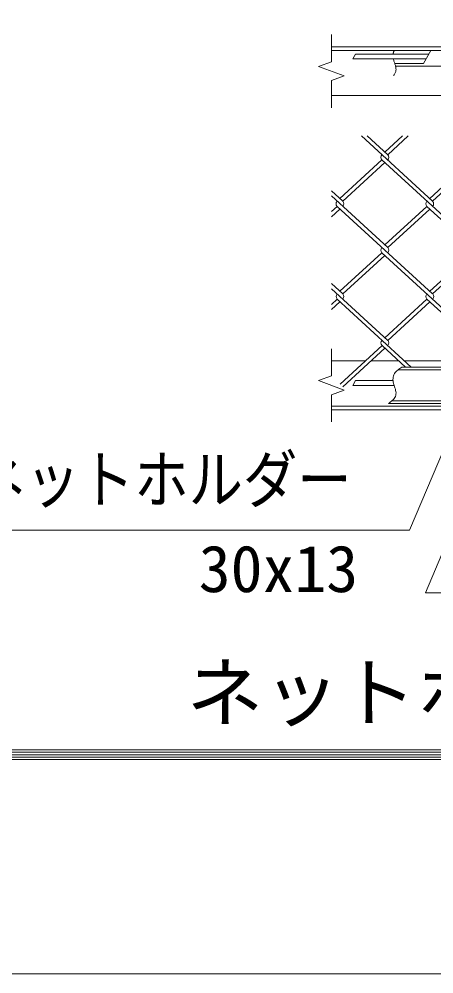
# Model space of a CAD drawing. Units: millimetres at full size; details may follow other scales. Extents: x -16800 to 16800, y -11880 to 11880.
# Drawn here: x -7879 to -6176, y -11880 to -7959 of the extents above; entities that cross this region are included whole.
import ezdxf
from ezdxf.enums import TextEntityAlignment as Align

# ---------------------------------------------------------------- set-up
doc = ezdxf.new("R2010")
doc.units = ezdxf.units.MM
doc.header["$LTSCALE"] = 40
doc.linetypes.add('DASHED', pattern=[7.5, 6, -1.5])
for name, color, linetype, lineweight in [('0-0_D-STR1', 1, 'Continuous', 18), ('0-2_D-STR3', 3, 'Continuous', 13), ('0-6_D-STR-DIM', 7, 'Continuous', 13), ('0-9_D-STR-TXT', 7, 'Continuous', 13), ('0-A_D-STR2', 7, 'Continuous', 13), ('0-B_D-TTL-TXT', 7, 'Continuous', 13), ('0-C_D-TTL', 7, 'Continuous', 18)]:
    doc.layers.add(name, color=color, linetype=linetype, lineweight=lineweight)
doc.styles.add('ＭＳ ゴシック', font='')
doc.styles.get('ＭＳ ゴシック').set_extended_font_data('MS Gothic')

msp = doc.modelspace()

# ---------------------------------------------------------------- linework, layer by layer
at = {"layer": '0-0_D-STR1'}
for p, q in [((-4429.78, -8073), (-6596.45, -8073)), ((-4429.78, -8088), (-6596.45, -8088)), ((-6596.45, -8273), (-4429.78, -8273)), ((-6457.88, -9363.11), (-6596.45, -9363.11)), ((-6319.77, -9363.11), (-6434.26, -9363.11)), ((-6089.24, -9363.11), (-6296.09, -9363.11)), ((-6596.45, -9548.11), (-4429.78, -9548.11)), ((-6596.45, -9563.11), (-4429.78, -9563.11))]:
    msp.add_line(p, q, dxfattribs=at)
at = {"layer": '0-2_D-STR3'}
for p, q in [((-6196.72, -8102.52), (-6497.75, -8102.52)), ((-6208.27, -8122.52), (-6509.3, -8122.52)), ((-6333.07, -8153), (-5329.73, -8153)), ((-6307.17, -9388.11), (-5303.83, -9388.11)), ((-6343.86, -9443.11), (-6497.75, -9443.11)), ((-6339.17, -9463.11), (-6509.3, -9463.11)), ((-6362.49, -9538.11), (-5359.15, -9538.11))]:
    msp.add_line(p, q, dxfattribs=at)
at = {"layer": '0-2_D-STR3', "linetype": 'DASHED'}
for p, q in [((-6323.4, -9399.61), (-5320.06, -9399.61)), ((-6347.82, -9526.61), (-5344.48, -9526.61))]:
    msp.add_line(p, q, dxfattribs=at)
at = {"layer": '0-2_D-STR3'}
msp.add_lwpolyline([(-6336.37, -8141.5), (-6219.22, -8141.5), (-6188.34, -8088)], dxfattribs=at)
at = {"layer": '0-6_D-STR-DIM'}
for p, q in [((-6596.45, -8134.52), (-6596.45, -8023)), ((-6497.75, -8102.52), (-6509.3, -8122.52)), ((-6596.45, -8134.52), (-6649.31, -8153.76)), ((-6649.31, -8153.76), (-6543.59, -8192.24)), ((-6543.59, -8192.24), (-6596.45, -8211.48)), ((-6596.45, -8323), (-6596.45, -8211.48)), ((-6596.45, -9424.63), (-6596.45, -9313.11)), ((-6596.45, -9424.63), (-6649.31, -9443.87)), ((-6649.31, -9443.87), (-6543.59, -9482.35)), ((-6497.75, -9443.11), (-6509.3, -9463.11)), ((-6543.59, -9482.35), (-6596.45, -9501.59)), ((-6596.45, -9613.11), (-6596.45, -9501.59))]:
    msp.add_line(p, q, dxfattribs=at)
for points in [[(-6338.94, -8088), (-6339.54, -8089.23), (-6340.09, -8090.49), (-6340.61, -8091.77), (-6341.1, -8093.06), (-6341.54, -8094.38), (-6341.96, -8095.71), (-6342.33, -8097.05), (-6342.66, -8098.41), (-6342.96, -8099.77), (-6343.22, -8101.14), (-6343.45, -8102.52)], [(-6342.37, -8122.52), (-6341.59, -8125.53), (-6340.71, -8128.52), (-6339.76, -8131.51), (-6338.75, -8134.5), (-6337.72, -8137.51), (-6336.69, -8140.54), (-6335.69, -8143.59), (-6334.73, -8146.69), (-6333.85, -8149.83), (-6333.06, -8153.01), (-6332.4, -8156.23), (-6331.89, -8159.44), (-6331.55, -8162.64), (-6331.41, -8165.81), (-6331.49, -8168.92), (-6331.81, -8171.95), (-6332.41, -8174.88), (-6333.29, -8177.71), (-6334.44, -8180.43), (-6335.84, -8183.05), (-6337.47, -8185.58), (-6339.3, -8188.03), (-6341.32, -8190.41)], [(-6307.17, -9388.11), (-6311.57, -9391.04), (-6315.91, -9394.01), (-6320.13, -9397.07), (-6324.18, -9400.25), (-6328, -9403.61), (-6331.53, -9407.19), (-6334.71, -9411.02), (-6337.48, -9415.15), (-6339.79, -9419.63), (-6341.61, -9424.4), (-6342.92, -9429.39), (-6343.71, -9434.49), (-6343.98, -9439.6), (-6343.72, -9444.63), (-6342.98, -9449.56), (-6341.85, -9454.41), (-6340.44, -9459.23), (-6338.85, -9464.04), (-6337.2, -9468.89), (-6335.57, -9473.79), (-6334.08, -9478.81), (-6332.83, -9483.93), (-6331.91, -9489.1), (-6331.44, -9494.24), (-6331.52, -9499.26), (-6332.25, -9504.06), (-6333.7, -9508.59), (-6335.83, -9512.86), (-6338.54, -9516.9), (-6341.76, -9520.73), (-6345.4, -9524.41), (-6349.38, -9527.95), (-6353.61, -9531.39), (-6358.01, -9534.77), (-6362.49, -9538.11)]]:
    msp.add_lwpolyline(points, dxfattribs=at)
at = {"layer": '0-9_D-STR-TXT'}
for points in [[(-4587.85, -10315.33), (-6210.84, -10315.33), (-5851.33, -9465.88)], [(-8052.85, -10057.81), (-6276.57, -10057.81), (-6039.91, -9500.14)]]:
    msp.add_lwpolyline(points, dxfattribs=at)
at = {"layer": '0-A_D-STR2'}
for p, q in [((-6181.12, -8706.61), (-6473.42, -8438.77)), ((-6365.44, -8516.01), (-6449.74, -8438.77)), ((-6304.83, -8438.77), (-6377.28, -8505.16)), ((-6281.14, -8438.77), (-6365.44, -8516.01)), ((-6389.12, -8537.71), (-6561.6, -8695.76)), ((-5996.8, -8897.21), (-6389.12, -8537.71)), ((-6020.48, -8537.71), (-6192.96, -8695.76)), ((-6377.28, -8548.56), (-6549.76, -8706.61)), ((-6008.64, -8548.56), (-6181.12, -8706.61)), ((-6549.76, -8706.61), (-6596.47, -8663.8)), ((-6365.44, -8897.21), (-6596.47, -8685.5)), ((-6573.44, -8728.31), (-6596.47, -8749.41)), ((-6561.6, -8739.16), (-6596.47, -8771.12)), ((-6181.12, -9087.81), (-6573.44, -8728.31)), ((-6204.8, -8728.31), (-6377.28, -8886.36)), ((-6192.96, -8739.16), (-6365.44, -8897.21)), ((-5812.48, -9087.81), (-6204.8, -8728.31)), ((-6389.12, -8918.91), (-6561.6, -9076.95)), ((-6377.28, -8929.76), (-6549.76, -9087.81)), ((-5996.8, -9278.4), (-6389.12, -8918.91)), ((-6020.48, -8918.91), (-6192.96, -9076.95)), ((-6008.64, -8929.76), (-6181.12, -9087.81)), ((-6549.76, -9087.81), (-6596.47, -9045)), ((-6365.44, -9278.4), (-6596.47, -9066.7)), ((-6573.44, -9109.51), (-6596.47, -9130.61)), ((-6561.6, -9120.36), (-6596.47, -9152.31)), ((-6268.81, -9388.11), (-6573.15, -9109.24)), ((-6204.8, -9109.51), (-6377.28, -9267.55)), ((-6192.96, -9120.36), (-6365.44, -9278.4)), ((-5900.17, -9388.11), (-6204.51, -9109.24)), ((-6388.86, -9299.81), (-6561.33, -9457.85)), ((-6377.01, -9310.66), (-6549.49, -9468.71)), ((-6292.49, -9388.11), (-6388.83, -9299.83))]:
    msp.add_line(p, q, dxfattribs=at)
for centre, start, end in [((-6377.28, -8526.86), 137.5, 222.5), ((-6377.28, -8526.86), 317.5, 42.5), ((-6561.63, -8717.43), 137.5, 222.5), ((-6561.63, -8717.43), 317.5, 42.5), ((-6192.99, -8717.43), 137.5, 222.5), ((-6192.99, -8717.43), 317.5, 42.5), ((-6377.28, -8908.06), 137.5, 222.5), ((-6377.28, -8908.06), 317.5, 42.5), ((-6561.33, -9098.36), 137.5, 222.5), ((-6561.33, -9098.36), 317.5, 42.5), ((-6192.7, -9098.36), 137.5, 222.5), ((-6192.7, -9098.36), 317.5, 42.5), ((-6377.01, -9288.96), 137.5, 222.5), ((-6377.01, -9288.96), 317.5, 42.5)]:
    msp.add_arc(centre, 16.06, start, end, dxfattribs=at)
at = {"layer": '0-C_D-TTL', "color": 2}
msp.add_lwpolyline([(-16800, 11880), (16800, 11880), (16800, -11880), (-16800, -11880)], close=True, dxfattribs=at)
at = {"layer": '0-C_D-TTL'}
for points in [[(-15720, 11000), (15720, 11000), (15720, -11000), (-15720, -11000)], [(-15710, 10990), (15710, 10990), (15710, -10990), (-15710, -10990)], [(-15700, 10980), (15700, 10980), (15700, -10980), (-15700, -10980)], [(-15690, 10970), (15690, 10970), (15690, -10970), (-15690, -10970)], [(-15680, 10960), (15680, 10960), (15680, -10960), (-15680, -10960)]]:
    msp.add_lwpolyline(points, close=True, dxfattribs=at)

# ---------------------------------------------------------------- texts
at = {"layer": '0-9_D-STR-TXT', "style": 'ＭＳ ゴシック', "width": 0.85}
msp.add_text('ネットホルダー', height=192.4, dxfattribs=at).set_placement((-8075.19, -10003.41), align=Align.BOTTOM_LEFT)
at = {"layer": '0-9_D-STR-TXT', "style": 'ＭＳ ゴシック'}
msp.add_text('30x13', height=192.4, dxfattribs=at).set_placement((-7141.3, -10369.91), align=Align.BOTTOM_LEFT)
at = {"layer": '0-B_D-TTL-TXT', "style": 'ＭＳ ゴシック'}
msp.add_text('ネットホルダー取付詳細', height=230.8, dxfattribs=at).set_placement((-7191.42, -10909.49), align=Align.BOTTOM_LEFT)

doc.saveas('drawing.dxf')
